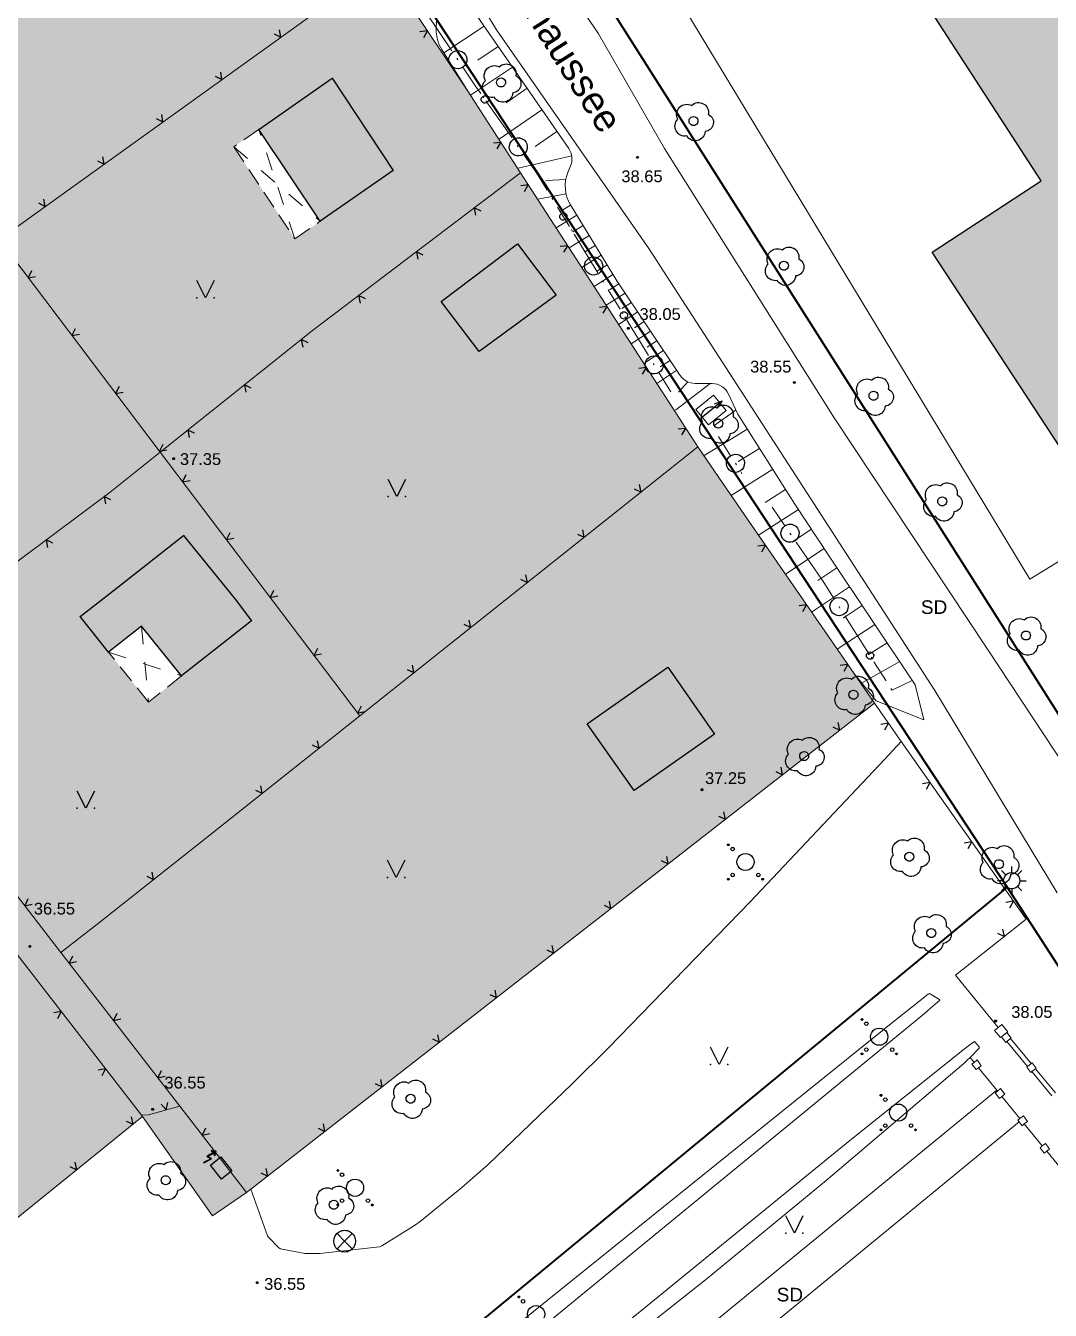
# Model space of a CAD drawing. Header units: metres. Extents: x 363857 to 365179, y 5807840 to 5809004.
# Drawn here: x 364638.6 to 364695.1, y 5808546.1 to 5808616.9 of the extents above; entities that cross this region are included whole.
import ezdxf

# ---------------------------------------------------------------- set-up
doc = ezdxf.new("R2010")
doc.units = ezdxf.units.M
doc.header["$LTSCALE"] = 0.5
for name, pattern in [('LF11.100', [12.8, 2.5, -1, 0, -1, 5, -0.4, 0, -0.4, 2.5]), ('LF11.2', [4, 2, -2]), ('LF11.26', [0]), ('LF11.3', [3, 2, -1])]:
    doc.linetypes.add(name, pattern=pattern)
doc.layers.get('0').update_dxf_attribs({"color": 1, "linetype": 'CONTINUOUS'})
for name, color, linetype in [('Flurstücksgrenze', 5, 'CONTINUOUS'), ('Stk.Bauliche Anlagen', 1, 'CONTINUOUS'), ('Stk.Befestigungsarten', 1, 'CONTINUOUS'), ('Stk.Beleuchtung', 1, 'CONTINUOUS'), ('Stk.Bäume', 1, 'CONTINUOUS'), ('Stk.Böschungen', 1, 'CONTINUOUS'), ('Stk.Einfriedungen', 1, 'CONTINUOUS'), ('Stk.Gebäude', 202, 'CONTINUOUS'), ('Stk.Geländehöhen', 1, 'CONTINUOUS'), ('Stk.Grünflächen', 1, 'CONTINUOUS'), ('Stk.Straßennamen', 1, 'CONTINUOUS'), ('Stk.Stromversorgung', 1, 'CONTINUOUS'), ('Stk.Topografie allgemein', 1, 'CONTINUOUS'), ('Stk.Ver- und Entsorgungsanlagen allgemein', 1, 'CONTINUOUS')]:
    doc.layers.add(name, color=color, linetype=linetype)
doc.styles.add('TA  11.0401.0000', font='Arial.ttf')

# ---------------------------------------------------------------- blocks, each defined once
blk = doc.blocks.new('S11..378')
at = {"color": 0, "lineweight": -2}
blk.add_lwpolyline([(-0.025, 0.05), (0, 0), (0.025, 0.05)], dxfattribs=at)
blk = doc.blocks.new('S11..101')
at = {"color": 0, "lineweight": -2}
blk.add_lwpolyline([(0.433, -0.25, -0.57735), (-0.433, -0.25, -0.57735), (0, 0.5, -0.57735)], format="xyb", close=True, dxfattribs=at)
blk = doc.blocks.new('S11..36')
at = {"color": 0, "lineweight": -2}
blk.add_lwpolyline([(0.065, -0.0375, -0.57735), (-0.065, -0.0375, -0.57735), (0, 0.075, -0.57735)], format="xyb", close=True, dxfattribs=at)
for points in [[(-0.05, 0.05), (0, 0), (-0.05, -0.05)], [(0.05, -0.05), (0, 0), (0.05, 0.05)]]:
    blk.add_lwpolyline(points, dxfattribs=at)
blk = doc.blocks.new('S11..124')
at = {"color": 0, "lineweight": -2}
for points in [[(0, 0.1), (0, 0.175)], [(-0.1, 0), (-0.175, 0)], [(-0.075, 0.075), (-0.125, 0.125)], [(0.075, 0.075), (0.125, 0.125)], [(0.1, 0), (0.175, 0)], [(-0.075, -0.075), (-0.125, -0.125)], [(0, -0.1), (0, -0.175)], [(0.075, -0.075), (0.125, -0.125)]]:
    blk.add_lwpolyline(points, dxfattribs=at)
blk.add_lwpolyline([(0.0866, -0.05, -0.5773503), (-0.0866, -0.05, -0.5773503), (0, 0.1, -0.5773503)], format="xyb", close=True, dxfattribs=at)
blk = doc.blocks.new('Schaltschrank mit Blitz')
at = {"lineweight": -2}
blk.add_hatch(color=0, dxfattribs=at).paths.add_polyline_path([(0.3387, -0.045), (0.2746, -0.1092), (0.2292, -0.0454), (0.2809, -0.0446), (0.2999, 0.064), (0.2234, 0.0322), (0.2487, 0.1804), (0.2546, 0.1802), (0.2297, 0.0388), (0.2999, 0.0713), (0.3064, 0.0709), (0.2876, -0.0448)], flags=0)
at = {"color": 0, "lineweight": -2}
for points in [[(-0.15, 0.1125), (0.15, 0.1125), (0.15, -0.1125), (-0.15, -0.1125)], [(0.2546, 0.1802), (0.2487, 0.1804), (0.2234, 0.0322), (0.2999, 0.064), (0.2809, -0.0446), (0.2292, -0.0454), (0.2746, -0.1092), (0.3387, -0.045), (0.2876, -0.0448), (0.3064, 0.0709), (0.2999, 0.0713), (0.2297, 0.0388)]]:
    blk.add_lwpolyline(points, close=True, dxfattribs=at)
blk = doc.blocks.new('S11..147', base_point=(0, 0.3))
at = {"color": 0, "lineweight": -2}
for points in [[(-0.0957, 0.3975, -0.57735), (-0.1043, 0.3975, -0.57735), (-0.1, 0.405, -0.57735)], [(-0.0663, 0.37, -0.57735), (-0.0837, 0.37, -0.57735), (-0.075, 0.385, -0.57735)], [(0.0433, 0.275, -0.57735), (-0.0433, 0.275, -0.57735), (0, 0.35, -0.57735)], [(-0.0663, 0.22, -0.57735), (-0.0837, 0.22, -0.57735), (-0.075, 0.235, -0.57735)], [(0.0837, 0.22, -0.57735), (0.0663, 0.22, -0.57735), (0.075, 0.235, -0.57735)], [(-0.0957, 0.1975, -0.57735), (-0.1043, 0.1975, -0.57735), (-0.1, 0.205, -0.57735)], [(0.1043, 0.1975, -0.57735), (0.0957, 0.1975, -0.57735), (0.1, 0.205, -0.57735)]]:
    blk.add_lwpolyline(points, format="xyb", close=True, dxfattribs=at)
blk = doc.blocks.new('Treppenpfeil')
at = {"color": 0, "lineweight": -2}
for points in [[(-0.1, 0.05), (-0.25, 0), (-0.1, -0.05)], [(-0.25, 0), (0.25, 0)]]:
    blk.add_lwpolyline(points, dxfattribs=at)
blk = doc.blocks.new('S11..146', base_point=(0, 0.25))
at = {"color": 0, "lineweight": -2}
blk.add_lwpolyline([(0.05, 0.35), (0, 0.25), (-0.05, 0.35)], dxfattribs=at)
for p in [(-0.05, 0.25), (0.05, 0.25)]:
    blk.add_point(p, dxfattribs=at)
blk = doc.blocks.new('S11..60')
at = {"color": 0, "lineweight": -2}
for points in [[(0.165, 0.075, -0.7675055), (0.13, -0.115, -0.7475991), (-0.075, -0.165, -0.7388858), (-0.175, 0.02, -0.7315501), (-0.02, 0.175, -0.7388858)], [(0.0433, -0.025, -0.5773503), (-0.0433, -0.025, -0.5773503), (0, 0.05, -0.5773503)]]:
    blk.add_lwpolyline(points, format="xyb", close=True, dxfattribs=at)
blk = doc.blocks.new('Geländehöhe')
at = {"color": 0, "lineweight": -2}
for points in [[(0.0087, -0.005, -0.5773503), (-0.0087, -0.005, -0.5773503), (0, 0.01, -0.5773503)], [(0.0043, -0.0025, -0.5773503), (-0.0043, -0.0025, -0.5773503), (0, 0.005, -0.5773503)]]:
    blk.add_lwpolyline(points, format="xyb", close=True, dxfattribs=at)

msp = doc.modelspace()

# ---------------------------------------------------------------- hatches: boundary and pattern name
at = {"layer": 'Stk.Befestigungsarten', "lineweight": 18, "true_color": 0xdcbe9c}
msp.add_hatch(color=31, dxfattribs=at).paths.add_polyline_path([(364650.8304, 5808552.5772), (364648.9381, 5808551.2896), (364645.0942, 5808556.7638), (364645.0293, 5808556.8474), (364633.2495, 5808572.0452), (364623.4555, 5808584.8072), (364622.3757, 5808586.3727), (364618.2129, 5808591.6184), (364607.1243, 5808605.8072), (364608.9341, 5808606.8306), (364610.1872, 5808605.2611), (364612.7807, 5808602.1704), (364615.5146, 5808598.3142), (364620.0725, 5808592.3663), (364629.2048, 5808580.5348), (364631.6368, 5808577.3763), (364640.5778, 5808565.8241), (364647.15, 5808557.3325)], flags=0)
at = {"layer": 'Stk.Gebäude', "lineweight": 18, "true_color": 0xffffff}
for points in [[(364710.363, 5808596.112), (364707.085, 5808601.115), (364695.707, 5808593.66), (364688.634, 5808604.445), (364694.648, 5808608.389), (364684.746, 5808623.643), (364680.964, 5808621.174), (364677.968, 5808625.763), (364679.582, 5808626.817), (364676.488, 5808631.538), (364674.364, 5808630.157), (364669.139, 5808638.191), (364672.809, 5808640.588), (364674.459, 5808638.108), (364691.361, 5808649.212), (364698.294, 5808638.431), (364691.353, 5808633.927), (364704.596, 5808614.853), (364710.286, 5808618.551), (364717.343, 5808607.693), (364712.038, 5808604.292), (364715.278, 5808599.24), (364715.738, 5808599.548), (364718.764, 5808594.98), (364712.356, 5808590.814), (364709.359, 5808595.406)], [(364654.893, 5808606.155), (364651.496, 5808611.223), (364655.547, 5808614.045), (364658.901, 5808608.947)], [(364665.772, 5808604.903), (364667.904, 5808602.085), (364663.647, 5808598.97), (364661.566, 5808601.72)], [(364647.353, 5808588.818), (364650.193, 5808585.298), (364651.094, 5808584.119), (364647.241, 5808581.072), (364645.03, 5808583.825), (364643.22, 5808582.377), (364641.647, 5808584.346), (364643.466, 5808585.772)], [(364669.617, 5808578.436), (364674.056, 5808581.55), (364676.639, 5808577.866), (364672.2, 5808574.753)]]:
    msp.add_hatch(color=7, dxfattribs=at).paths.add_polyline_path(points, flags=0)
at = {"layer": 'Stk.Gebäude', "lineweight": 18}
msp.add_hatch(color=11, dxfattribs=at).paths.add_polyline_path([(364710.363, 5808596.112), (364707.085, 5808601.115), (364695.707, 5808593.66), (364688.634, 5808604.445), (364694.648, 5808608.389), (364684.746, 5808623.643), (364680.964, 5808621.174), (364677.968, 5808625.763), (364679.582, 5808626.817), (364676.488, 5808631.538), (364674.364, 5808630.157), (364669.139, 5808638.191), (364672.809, 5808640.588), (364674.459, 5808638.108), (364691.361, 5808649.212), (364698.294, 5808638.431), (364691.353, 5808633.927), (364704.596, 5808614.853), (364710.286, 5808618.551), (364717.343, 5808607.693), (364712.038, 5808604.292), (364715.278, 5808599.24), (364715.738, 5808599.548), (364718.764, 5808594.98), (364712.356, 5808590.814), (364709.359, 5808595.406)], flags=0)
at = {"layer": 'Stk.Gebäude', "lineweight": 18, "true_color": 0xb3b3b3}
for points in [[(364654.893, 5808606.155), (364651.496, 5808611.223), (364655.547, 5808614.045), (364658.901, 5808608.947)], [(364665.772, 5808604.903), (364667.904, 5808602.085), (364663.647, 5808598.97), (364661.566, 5808601.72)], [(364647.353, 5808588.818), (364650.193, 5808585.298), (364651.094, 5808584.119), (364647.241, 5808581.072), (364645.03, 5808583.825), (364643.22, 5808582.377), (364641.647, 5808584.346), (364643.466, 5808585.772)], [(364669.617, 5808578.436), (364674.056, 5808581.55), (364676.639, 5808577.866), (364672.2, 5808574.753)]]:
    msp.add_hatch(color=253, dxfattribs=at).paths.add_polyline_path(points, flags=0)
at = {"layer": 'Stk.Grünflächen', "lineweight": 18, "true_color": 0xe0ffd9}
for points in [[(364651.8914, 5808627.7452), (364650.3515, 5808630.4125), (364651.5085, 5808631.0771), (364654.5692, 5808625.8546), (364658.3388, 5808620.344), (364637.1813, 5808605.1437), (364628.3086, 5808616.9641), (364647.8071, 5808628.9509), (364649.3412, 5808626.2803), (364650.5164, 5808624.5072), (364652.9628, 5808626.1286)], [(364675.7088, 5808593.7055), (364657.0732, 5808578.88), (364646.0584, 5808593.4189), (364654.4659, 5808600.1273), (364665.9283, 5808608.8313)], [(364629.2048, 5808580.5348), (364620.0725, 5808592.3663), (364629.9735, 5808599.9654), (364637.1813, 5808605.1437), (364646.0584, 5808593.4189), (364643.2978, 5808591.2162), (364635.2245, 5808585.17)], [(364650.8304, 5808552.5772), (364647.15, 5808557.3325), (364640.5778, 5808565.8241), (364642.5614, 5808567.3595), (364648.5626, 5808572.1094), (364657.0732, 5808578.88), (364675.7088, 5808593.7055), (364677.1078, 5808591.6698), (364678.682, 5808589.3793), (364684.3095, 5808581.2156), (364685.4443, 5808579.5693), (364651.0603, 5808552.7564)], [(364633.2495, 5808572.0452), (364645.0293, 5808556.8474), (364645.0942, 5808556.7638), (364631.8364, 5808546.0531), (364629.7377, 5808544.3575), (364617.5587, 5808560.1412), (364628.7259, 5808568.5983)]]:
    msp.add_hatch(color=254, dxfattribs=at).paths.add_polyline_path(points, flags=0)
h = msp.add_hatch(color=254, dxfattribs=at)
h.paths.add_polyline_path([(364665.9283, 5808608.8313), (364654.4659, 5808600.1273), (364646.0584, 5808593.4189), (364637.1813, 5808605.1437), (364658.3388, 5808620.344), (364663.0296, 5808613.3399)], flags=0)
h.paths.add_polyline_path([(364658.9013, 5808608.9471), (364655.5472, 5808614.0451), (364651.4958, 5808611.2229), (364650.1176, 5808610.2629), (364653.4935, 5808605.1802), (364654.893, 5808606.155)], flags=0)
h = msp.add_hatch(color=254, dxfattribs=at)
h.paths.add_polyline_path([(364646.0584, 5808593.4189), (364657.0732, 5808578.88), (364648.5626, 5808572.1094), (364642.5614, 5808567.3595), (364640.5778, 5808565.8241), (364631.6368, 5808577.3763), (364629.2048, 5808580.5348), (364635.2245, 5808585.17), (364643.2978, 5808591.2162)], flags=0)
h.paths.add_polyline_path([(364647.2408, 5808581.0716), (364651.094, 5808584.1192), (364647.3528, 5808588.8179), (364646.6005, 5808588.229), (364643.4662, 5808585.7723), (364641.6469, 5808584.3463), (364643.2198, 5808582.377), (364645.4155, 5808579.6279)], flags=0)

# ---------------------------------------------------------------- linework, layer by layer
at = {"layer": 'Flurstücksgrenze', "color": 7, "linetype": 'Continuous', "lineweight": 40}
for p, q in [((364649.896, 5808634.63), (364692.76, 5808569.416)), ((364667.835, 5808622.738), (364698.368, 5808574.568)), ((364692.76, 5808569.416), (364624.25, 5808512.922)), ((364692.76, 5808569.416), (364773.383, 5808444.993))]:
    msp.add_line(p, q, dxfattribs=at)
at = {"layer": 'Stk.Bauliche Anlagen', "color": 7, "linetype": 'LF11.3', "lineweight": 18}
for p, q in [((364651.4958, 5808611.2229), (364650.1176, 5808610.2629)), ((364650.1176, 5808610.2629), (364653.4935, 5808605.1802)), ((364653.4935, 5808605.1802), (364654.893, 5808606.155)), ((364645.4155, 5808579.6279), (364643.2198, 5808582.377)), ((364647.2408, 5808581.0716), (364645.4155, 5808579.6279))]:
    msp.add_line(p, q, dxfattribs=at)
at = {"layer": 'Stk.Bauliche Anlagen', "color": 7, "linetype": 'LF11.2', "lineweight": 18}
for p, q in [((364653.4935, 5808605.1802), (364651.4958, 5808611.2229)), ((364650.1176, 5808610.2629), (364654.893, 5808606.155)), ((364645.0301, 5808583.8247), (364645.4155, 5808579.6279)), ((364643.2198, 5808582.377), (364647.2408, 5808581.0716))]:
    msp.add_line(p, q, dxfattribs=at)
at = {"layer": 'Stk.Böschungen', "color": 7, "linetype": 'Continuous', "lineweight": 18}
for p, q in [((364661.3574, 5808618.7387), (364661.2821, 5808616.7806)), ((364662.8735, 5808618.4514), (364668.5924, 5808610.1601)), ((364661.5963, 5808615.6254), (364663.0296, 5808613.3399)), ((364668.6954, 5808609.2154), (364668.5459, 5808608.8482)), ((364668.691, 5808607.0523), (364671.2478, 5808602.8642)), ((364671.2478, 5808602.8642), (364674.7337, 5808597.6536)), ((364675.5605, 5808597.2098), (364676.4998, 5808597.2058)), ((364677.405, 5808596.6214), (364677.914, 5808595.507)), ((364677.914, 5808595.507), (364681.0686, 5808590.5442)), ((364681.0686, 5808590.5442), (364682.9521, 5808587.683)), ((364682.9521, 5808587.683), (364687.7036, 5808580.572)), ((364685.5373, 5808579.7018), (364684.3095, 5808581.2156)), ((364687.7036, 5808580.572), (364688.1792, 5808578.6511)), ((364688.1792, 5808578.6511), (364685.5373, 5808579.7018))]:
    msp.add_line(p, q, dxfattribs=at)
at = {"layer": 'Stk.Böschungen', "color": 7, "linetype": 'Continuous', "lineweight": 9}
for p, q in [((364663.9304, 5808616.9212), (364661.7115, 5808615.4437)), ((364664.7042, 5808615.7993), (364663.5698, 5808615.044)), ((364665.4942, 5808614.6537), (364663.1779, 5808613.1113)), ((364666.2969, 5808613.49), (364665.1327, 5808612.6881)), ((364667.1119, 5808612.3082), (364664.7474, 5808610.6793)), ((364667.9397, 5808611.108), (364666.739, 5808610.2808)), ((364668.7568, 5808609.7559), (364665.799, 5808609.0866)), ((364668.4353, 5808608.4619), (364667.3235, 5808608.403)), ((364668.4453, 5808607.6731), (364666.8875, 5808607.3642)), ((364668.6931, 5808607.0499), (364668.1184, 5808606.6991)), ((364669.0397, 5808606.4825), (364667.9047, 5808605.7895)), ((364669.3819, 5808605.922), (364668.8214, 5808605.58)), ((364669.7197, 5808605.3687), (364668.6129, 5808604.693)), ((364670.0535, 5808604.8222), (364669.507, 5808604.4886)), ((364670.3829, 5808604.2827), (364669.3116, 5808603.6114)), ((364670.7082, 5808603.7498), (364670.1825, 5808603.4134)), ((364671.0294, 5808603.2236), (364669.9912, 5808602.5591)), ((364671.3554, 5808602.7051), (364670.8395, 5808602.3748)), ((364671.6988, 5808602.1916), (364670.6612, 5808601.5219)), ((364672.0451, 5808601.674), (364671.5235, 5808601.3341)), ((364672.394, 5808601.1524), (364671.3426, 5808600.4671)), ((364672.7458, 5808600.6265), (364672.2198, 5808600.2749)), ((364673.1005, 5808600.0964), (364672.0399, 5808599.3874)), ((364673.458, 5808599.5619), (364672.9235, 5808599.2046)), ((364673.8184, 5808599.0231), (364672.7406, 5808598.3027)), ((364674.1818, 5808598.48), (364673.6385, 5808598.1168)), ((364674.5481, 5808597.9325), (364673.4527, 5808597.2003)), ((364675.1582, 5808597.2976), (364674.6428, 5808596.733)), ((364676.3851, 5808597.2062), (364674.478, 5808595.7325)), ((364677.8154, 5808595.7394), (364676.6037, 5808594.8805)), ((364678.4591, 5808594.6963), (364676.0651, 5808593.2236)), ((364679.1105, 5808593.6259), (364677.9346, 5808592.9027)), ((364679.8375, 5808592.4822), (364677.5568, 5808591.018)), ((364680.5517, 5808591.3586), (364679.4314, 5808590.6393)), ((364681.2593, 5808590.2559), (364679.0542, 5808588.8402)), ((364681.9719, 5808589.1733), (364680.8923, 5808588.4565)), ((364682.6768, 5808588.1024), (364680.5407, 5808586.6839)), ((364683.3801, 5808587.0436), (364682.3211, 5808586.3404)), ((364684.0813, 5808585.9943), (364681.9786, 5808584.5979)), ((364684.7774, 5808584.9525), (364683.7336, 5808584.2593)), ((364685.4685, 5808583.9181), (364683.3896, 5808582.5511)), ((364686.1559, 5808582.8893), (364685.1004, 5808582.2449)), ((364686.8423, 5808581.862), (364684.6946, 5808580.658)), ((364687.5332, 5808580.8279), (364686.4317, 5808580.2821))]:
    msp.add_line(p, q, dxfattribs=at)
at = {"layer": 'Stk.Böschungen', "color": 7, "linetype": 'Continuous', "lineweight": 18}
for centre, radius, start, end in [((364663.2806, 5808616.7038), 2, 177.800617, 212.630753), ((364667.7692, 5808609.5924), 1, 337.853312, 34.591443), ((364670.3983, 5808608.094), 2, 157.847394, 211.390977), ((364675.5648, 5808598.2098), 1, 213.792756, 269.756205), ((364676.4954, 5808596.2058), 1, 24.556614, 89.750762)]:
    msp.add_arc(centre, radius, start, end, dxfattribs=at)
at = {"layer": 'Stk.Einfriedungen', "color": 7, "linetype": 'LF11.26', "lineweight": 18}
for p, q in [((364637.1813, 5808605.1437), (364658.3388, 5808620.344)), ((364663.0296, 5808613.3399), (364658.3388, 5808620.344)), ((364665.9283, 5808608.8313), (364663.0296, 5808613.3399)), ((364677.1078, 5808591.6698), (364675.7088, 5808593.7055)), ((364678.682, 5808589.3793), (364677.1078, 5808591.6698)), ((364684.3095, 5808581.2156), (364678.682, 5808589.3793)), ((364685.4443, 5808579.5693), (364684.3095, 5808581.2156)), ((364648.5626, 5808572.1094), (364657.0732, 5808578.88)), ((364685.4443, 5808579.5693), (364651.0603, 5808552.7564)), ((364686.9321, 5808577.4494), (364685.4443, 5808579.5693)), ((364693.8121, 5808567.6457), (364686.9321, 5808577.4494)), ((364640.5778, 5808565.8241), (364631.6368, 5808577.3763)), ((364642.5614, 5808567.3595), (364648.5626, 5808572.1094)), ((364693.8121, 5808567.6457), (364689.9163, 5808564.559)), ((364640.5778, 5808565.8241), (364642.5614, 5808567.3595)), ((364647.15, 5808557.3325), (364640.5778, 5808565.8241)), ((364692.2681, 5808561.6798), (364689.9163, 5808564.559)), ((364645.4091, 5808556.8645), (364647.15, 5808557.3325)), ((364650.8304, 5808552.5772), (364647.15, 5808557.3325)), ((364645.0293, 5808556.8474), (364645.4091, 5808556.8645)), ((364651.0603, 5808552.7564), (364650.8304, 5808552.5772))]:
    msp.add_line(p, q, dxfattribs=at)
at = {"layer": 'Stk.Einfriedungen', "color": 7, "linetype": 'LF11.100', "lineweight": 18}
for p, q in [((364663.4496, 5808613.611), (364658.7541, 5808620.6222)), ((364666.8167, 5808608.8254), (364663.4496, 5808613.611)), ((364674.2205, 5808596.7374), (364666.8167, 5808608.8254)), ((364676.8494, 5808594.278), (364678.1448, 5808592.2356)), ((364679.8018, 5808590.386), (364682.5598, 5808586.3737)), ((364682.5598, 5808586.3737), (364686.5259, 5808580.1189))]:
    msp.add_line(p, q, dxfattribs=at)
at = {"layer": 'Stk.Einfriedungen', "color": 7, "linetype": 'Continuous', "lineweight": 18}
for p, q in [((364692.066, 5808561.5161), (364692.2681, 5808561.6798)), ((364692.066, 5808561.5161), (364692.3968, 5808561.1181)), ((364692.2681, 5808561.6798), (364692.4701, 5808561.8434)), ((364692.3968, 5808561.1181), (364692.4604, 5808561.1543)), ((364692.4604, 5808561.1543), (364692.7555, 5808561.3937)), ((364692.4604, 5808561.1543), (364692.6934, 5808560.8541)), ((364692.4701, 5808561.8434), (364692.8023, 5808561.4434)), ((364692.7555, 5808561.3937), (364692.8023, 5808561.4434)), ((364692.9885, 5808561.0935), (364692.7555, 5808561.3937)), ((364692.6934, 5808560.8541), (364692.7502, 5808560.9002)), ((364692.7502, 5808560.9002), (364692.9521, 5808561.0639)), ((364693.8869, 5808559.5299), (364692.7502, 5808560.9002)), ((364692.9521, 5808561.0639), (364692.9885, 5808561.0935)), ((364694.0887, 5808559.6936), (364692.9521, 5808561.0639)), ((364690.9494, 5808559.7512), (364690.8278, 5808559.6527)), ((364691.1229, 5808559.8921), (364690.9494, 5808559.7512)), ((364691.3413, 5808559.5718), (364691.1229, 5808559.8921)), ((364694.1425, 5808559.7372), (364694.0887, 5808559.6936)), ((364694.3755, 5808559.437), (364694.1425, 5808559.7372)), ((364690.8278, 5808559.6527), (364691.0608, 5808559.3525)), ((364691.0608, 5808559.3525), (364691.1891, 5808559.4566)), ((364691.1891, 5808559.4566), (364691.3413, 5808559.5718)), ((364693.8869, 5808559.5299), (364693.8474, 5808559.4978)), ((364693.8474, 5808559.4978), (364694.0804, 5808559.1976)), ((364694.0887, 5808559.6936), (364693.8869, 5808559.5299)), ((364694.0804, 5808559.1976), (364694.1269, 5808559.2538)), ((364694.1269, 5808559.2538), (364694.3314, 5808559.4012)), ((364695.2271, 5808557.9142), (364694.1269, 5808559.2538)), ((364694.3314, 5808559.4012), (364694.3755, 5808559.437)), ((364695.429, 5808558.0779), (364694.3314, 5808559.4012)), ((364692.2352, 5808558.1712), (364692.1061, 5808558.0663)), ((364692.1061, 5808558.0663), (364692.3391, 5808557.7662)), ((364692.4012, 5808558.3058), (364692.2352, 5808558.1712)), ((364692.3391, 5808557.7662), (364692.475, 5808557.8764)), ((364692.6342, 5808558.0056), (364692.4012, 5808558.3058)), ((364692.475, 5808557.8764), (364692.6342, 5808558.0056)), ((364693.4735, 5808556.6493), (364693.3656, 5808556.5618)), ((364693.3656, 5808556.5618), (364693.4347, 5808556.4728)), ((364693.4347, 5808556.4728), (364693.5986, 5808556.2616)), ((364693.6608, 5808556.8012), (364693.4735, 5808556.6493)), ((364693.5986, 5808556.2616), (364693.7134, 5808556.3547)), ((364693.8938, 5808556.501), (364693.6608, 5808556.8012)), ((364693.7134, 5808556.3547), (364693.8938, 5808556.501)), ((364694.7065, 5808555.1486), (364694.5805, 5808555.0463)), ((364694.5805, 5808555.0463), (364694.8135, 5808554.7462)), ((364694.8756, 5808555.2857), (364694.7065, 5808555.1486)), ((364694.8135, 5808554.7462), (364694.948, 5808554.8553)), ((364695.1086, 5808554.9856), (364694.8756, 5808555.2857)), ((364694.948, 5808554.8553), (364695.1086, 5808554.9856))]:
    msp.add_line(p, q, dxfattribs=at)
at = {"layer": 'Stk.Einfriedungen', "color": 7, "linetype": 'LF11.26', "lineweight": 18}
for points in [[(364675.7088, 5808593.7055), (364657.0732, 5808578.88), (364646.0584, 5808593.4189), (364654.4659, 5808600.1273), (364665.9283, 5808608.8313), (364675.7088, 5808593.7055)], [(364633.2495, 5808572.0452), (364645.0293, 5808556.8474), (364645.0942, 5808556.7638), (364631.8364, 5808546.0531), (364629.7377, 5808544.3575), (364617.5587, 5808560.1412), (364628.7259, 5808568.5983), (364633.2495, 5808572.0452)]]:
    msp.add_lwpolyline(points, close=True, dxfattribs=at)
msp.add_lwpolyline([(364620.0725, 5808592.3663), (364629.9735, 5808599.9654), (364637.1813, 5808605.1437), (364646.0584, 5808593.4189), (364643.2978, 5808591.2162), (364635.2245, 5808585.17), (364629.2048, 5808580.5348)], dxfattribs=at)
at = {"layer": 'Stk.Gebäude', "color": 7, "linetype": 'Continuous', "lineweight": 25}
msp.add_lwpolyline([(364695.707, 5808593.66), (364688.634, 5808604.445), (364694.648, 5808608.389), (364684.746, 5808623.643), (364680.964, 5808621.174), (364677.968, 5808625.763), (364679.582, 5808626.817), (364676.488, 5808631.538), (364674.364, 5808630.157), (364669.139, 5808638.191), (364672.809, 5808640.588), (364674.459, 5808638.108), (364691.361, 5808649.212), (364698.294, 5808638.431), (364691.353, 5808633.927), (364704.596, 5808614.853)], dxfattribs=at)
for points in [[(364654.893, 5808606.155), (364651.496, 5808611.223), (364655.547, 5808614.045), (364658.901, 5808608.947), (364654.893, 5808606.155)], [(364665.772, 5808604.903), (364667.904, 5808602.085), (364663.647, 5808598.97), (364661.566, 5808601.72), (364665.772, 5808604.903)], [(364647.353, 5808588.818), (364650.193, 5808585.298), (364651.094, 5808584.119), (364647.241, 5808581.072), (364645.03, 5808583.825), (364643.22, 5808582.377), (364641.647, 5808584.346), (364643.466, 5808585.772), (364647.353, 5808588.818)], [(364669.617, 5808578.436), (364674.056, 5808581.55), (364676.639, 5808577.866), (364672.2, 5808574.753), (364669.617, 5808578.436)]]:
    msp.add_lwpolyline(points, close=True, dxfattribs=at)
at = {"layer": 'Stk.Gebäude', "color": 7, "lineweight": 18}
for p in [(364655.5472, 5808614.0451), (364651.4958, 5808611.2229), (364658.9013, 5808608.9471), (364654.893, 5808606.155), (364647.3528, 5808588.8179), (364643.4662, 5808585.7723), (364641.6469, 5808584.3463), (364645.0301, 5808583.8247), (364651.094, 5808584.1192), (364643.2198, 5808582.377), (364647.2408, 5808581.0716)]:
    msp.add_point(p, dxfattribs=at)
at = {"layer": 'Stk.Topografie allgemein', "color": 7, "linetype": 'Continuous', "lineweight": 9}
for p, q in [((364657.1068, 5808647.4359), (364694.0101, 5808586.411)), ((364670.2249, 5808616.5007), (364661.8439, 5808629.0748)), ((364659.0933, 5808625.8083), (364664.5991, 5808616.7091)), ((364664.5991, 5808616.7091), (364673.0137, 5808604.6562)), ((364673.8756, 5808610.1678), (364670.2249, 5808616.5007)), ((364683.2338, 5808595.3059), (364673.8756, 5808610.1678)), ((364730.9987, 5808609.2159), (364694.0101, 5808586.411)), ((364673.0137, 5808604.6562), (364688.7824, 5808580.2713)), ((364676.5828, 5808596.5631), (364675.6033, 5808595.763)), ((364676.5828, 5808596.5631), (364677.2701, 5808595.7215)), ((364676.2905, 5808594.9215), (364675.6033, 5808595.763)), ((364676.2905, 5808594.9215), (364677.2701, 5808595.7215)), ((364691.6904, 5808582.5532), (364683.2338, 5808595.3059)), ((364696.7078, 5808574.9151), (364691.6904, 5808582.5532)), ((364688.7824, 5808580.2713), (364695.5232, 5808569.1124)), ((364686.0051, 5808576.4601), (364686.9321, 5808577.4494)), ((364678.597, 5808568.6166), (364686.0051, 5808576.4601)), ((364670.7949, 5808560.5781), (364678.597, 5808568.6166)), ((364688.4156, 5808563.5244), (364686.9953, 5808562.3862)), ((364688.4863, 5808563.555), (364688.4156, 5808563.5244)), ((364689.0458, 5808563.2272), (364688.4863, 5808563.555)), ((364688.3069, 5808562.5265), (364688.4056, 5808562.6273)), ((364688.4056, 5808562.6273), (364689.0623, 5808563.1833)), ((364689.0623, 5808563.1833), (364689.0458, 5808563.2272)), ((364686.7315, 5808562.1963), (364665.9865, 5808545.4702)), ((364666.3738, 5808544.5276), (364688.3069, 5808562.5265)), ((364686.9953, 5808562.3862), (364686.7315, 5808562.1963)), ((364668.787, 5808558.5715), (364670.7949, 5808560.5781)), ((364690.9302, 5808560.8953), (364690.2541, 5808560.3791)), ((364690.7252, 5808560.0267), (364691.2279, 5808560.5415)), ((364690.9709, 5808560.898), (364690.9302, 5808560.8953)), ((364691.2244, 5808560.6149), (364690.9709, 5808560.898)), ((364691.2279, 5808560.5415), (364691.2244, 5808560.6149)), ((364690.2087, 5808560.3409), (364684.0882, 5808555.4459)), ((364690.2541, 5808560.3791), (364690.2087, 5808560.3409)), ((364690.3864, 5808559.6876), (364690.5691, 5808559.8669)), ((364690.5691, 5808559.8669), (364690.7252, 5808560.0267)), ((364682.7964, 5808553.2319), (364690.3864, 5808559.6876)), ((364664.1471, 5808554.1291), (364668.787, 5808558.5715)), ((364645.0942, 5808556.7638), (364648.9381, 5808551.2896)), ((364684.0882, 5808555.4459), (364668.2032, 5808542.4877)), ((364662.7056, 5808552.8474), (364664.1471, 5808554.1291)), ((364651.0603, 5808552.7564), (364651.9865, 5808550.1784)), ((364660.3912, 5808550.9689), (364662.7056, 5808552.8474)), ((364676.2257, 5808547.8314), (364682.7964, 5808553.2319)), ((364648.9381, 5808551.2896), (364650.8304, 5808552.5772)), ((364658.2759, 5808549.6385), (364660.0881, 5808550.7469)), ((364660.0881, 5808550.7469), (364660.3912, 5808550.9689)), ((364651.9865, 5808550.1784), (364652.0183, 5808550.1272)), ((364652.0183, 5808550.1272), (364652.6, 5808549.5318)), ((364652.6, 5808549.5318), (364652.6933, 5808549.4752)), ((364652.6933, 5808549.4752), (364654.0333, 5808549.2028)), ((364654.0333, 5808549.2028), (364654.8686, 5808549.2187)), ((364654.8686, 5808549.2187), (364658.1511, 5808549.5849)), ((364658.1511, 5808549.5849), (364658.2759, 5808549.6385)), ((364669.6772, 5808542.6534), (364676.2257, 5808547.8314))]:
    msp.add_line(p, q, dxfattribs=at)
at = {"layer": 'Stk.Topografie allgemein', "color": 7, "linetype": 'Continuous', "lineweight": 18}
for p, q in [((364690.9494, 5808559.7512), (364690.7252, 5808560.0267)), ((364692.1937, 5808558.2221), (364691.1891, 5808559.4566)), ((364675.0242, 5808544.1345), (364692.1937, 5808558.2221)), ((364692.2352, 5808558.1712), (364692.1937, 5808558.2221)), ((364693.4735, 5808556.6493), (364692.475, 5808557.8764)), ((364676.3813, 5808542.4804), (364693.4347, 5808556.4728)), ((364694.7065, 5808555.1486), (364693.7134, 5808556.3547)), ((364695.9252, 5808553.6686), (364694.948, 5808554.8553))]:
    msp.add_line(p, q, dxfattribs=at)

# ---------------------------------------------------------------- block references
at = {"layer": 'Stk.Beleuchtung', "color": 7, "xscale": 4.5, "yscale": 4.5}
msp.add_blockref('S11..124', (364693.0208, 5808569.7761), dxfattribs=at)
at = {"layer": 'Stk.Bäume', "color": 7, "xscale": 4.95, "yscale": 4.95}
for p in [(364664.8598, 5808613.8112), (364675.472, 5808611.6806), (364680.4571, 5808603.7039), (364685.3984, 5808596.5274), (364676.8385, 5808594.9946), (364689.1869, 5808590.6996), (364693.8029, 5808583.3025), (364684.2924, 5808580.0341), (364681.5745, 5808576.6548), (364687.3727, 5808571.1014), (364692.3136, 5808570.6875), (364688.5866, 5808566.8868), (364659.8747, 5808557.7494), (364646.3669, 5808553.2541), (364655.6365, 5808551.9017)]:
    msp.add_blockref('S11..60', p, dxfattribs=at)
at = {"layer": 'Stk.Einfriedungen', "color": 7}
for name, p, xscale, yscale, rotation in [('S11..378', (364652.7133, 5808616.3025), 7.5, 7.5, 35.695), ('S11..378', (364660.8038, 5808616.6634), 7.5, 7.5, 123.811), ('S11..378', (364649.4648, 5808613.9686), 7.5, 7.5, 35.695), ('S11..101', (364663.9683, 5808612.8738), 0.4, 0.4, 125.13), ('S11..378', (364646.2162, 5808611.6347), 7.5, 7.5, 35.695), ('S11..378', (364664.8534, 5808610.5032), 7.5, 7.5, 122.738), ('S11..378', (364642.9677, 5808609.3008), 7.5, 7.5, 35.695), ('S11..378', (364666.3615, 5808608.1613), 7.5, 7.5, 122.887), ('S11..378', (364639.7191, 5808606.967), 7.5, 7.5, 35.695), ('S11..378', (364663.3781, 5808606.8948), 7.5, 7.5, 217.211), ('S11..101', (364668.2923, 5808606.4162), 0.4, 0.4, 121.487), ('S11..378', (364660.1925, 5808604.4758), 7.5, 7.5, 217.211), ('S11..378', (364668.5335, 5808604.8023), 7.5, 7.5, 122.887), ('S11..378', (364638.7772, 5808603.0358), 7.5, 7.5, 307.1300000000001), ('S11..378', (364657.0068, 5808602.0567), 7.5, 7.5, 217.211), ('S11..378', (364670.7054, 5808601.4434), 7.5, 7.5, 122.887), ('S11..101', (364671.6351, 5808600.9586), 0.4, 0.4, 121.487), ('S11..378', (364641.1917, 5808599.8468), 7.5, 7.5, 307.1300000000001), ('S11..378', (364653.8331, 5808599.6224), 7.5, 7.5, 218.587), ('S11..378', (364672.8774, 5808598.0844), 7.5, 7.5, 122.887), ('S11..378', (364643.6062, 5808596.6577), 7.5, 7.5, 307.1300000000001), ('S11..378', (364650.7064, 5808597.1276), 7.5, 7.5, 218.587), ('S11..378', (364647.5798, 5808594.6328), 7.5, 7.5, 218.587), ('S11..378', (364675.0493, 5808594.7254), 7.5, 7.5, 122.887), ('S11..378', (364646.0208, 5808593.4686), 7.5, 7.5, 307.1300000000001), ('S11..378', (364647.2986, 5808591.782), 7.5, 7.5, 307.148), ('S11..378', (364672.5785, 5808591.2152), 7.5, 7.5, 38.504), ('S11..378', (364642.9729, 5808590.9729), 7.5, 7.5, 216.83), ('S11..378', (364649.7141, 5808588.5936), 7.5, 7.5, 307.148), ('S11..378', (364669.4483, 5808588.725), 7.5, 7.5, 38.504), ('S11..378', (364639.7712, 5808588.5751), 7.5, 7.5, 216.83), ('S11..378', (364679.4374, 5808588.2835), 7.5, 7.5, 124.58), ('S11..378', (364666.318, 5808586.2347), 7.5, 7.5, 38.504), ('S11..378', (364652.1296, 5808585.4053), 7.5, 7.5, 307.148), ('S11..378', (364681.7076, 5808584.9901), 7.5, 7.5, 124.58), ('S11..378', (364663.1878, 5808583.7444), 7.5, 7.5, 38.504), ('S11..378', (364654.5451, 5808582.217), 7.5, 7.5, 307.148), ('S11..101', (364685.2106, 5808582.1933), 0.4, 0.4, 302.3779999999999), ('S11..378', (364683.9778, 5808581.6968), 7.5, 7.5, 124.58), ('S11..378', (364660.0575, 5808581.2541), 7.5, 7.5, 38.504), ('S11..378', (364656.9606, 5808579.0287), 7.5, 7.5, 307.148), ('S11..378', (364683.5385, 5808578.0831), 7.5, 7.5, 37.947), ('S11..378', (364686.2205, 5808578.4634), 7.5, 7.5, 125.062), ('S11..378', (364654.8231, 5808577.09), 7.5, 7.5, 38.504), ('S11..378', (364680.3842, 5808575.6234), 7.5, 7.5, 37.947), ('S11..378', (364688.5183, 5808575.1892), 7.5, 7.5, 125.06), ('S11..378', (364651.6929, 5808574.5997), 7.5, 7.5, 38.504), ('S11..378', (364677.2299, 5808573.1636), 7.5, 7.5, 37.947), ('S11..378', (364690.816, 5808571.915), 7.5, 7.5, 125.06), ('S11..378', (364674.0756, 5808570.7039), 7.5, 7.5, 37.947), ('S11..378', (364645.6978, 5808569.842), 7.5, 7.5, 38.361), ('S11..378', (364638.5892, 5808568.3934), 7.5, 7.5, 307.739), ('S11..378', (364670.9213, 5808568.2441), 7.5, 7.5, 37.947), ('S11..378', (364693.1138, 5808568.6408), 7.5, 7.5, 125.06), ('S11..378', (364692.6163, 5808566.6983), 7.5, 7.5, 38.39), ('S11..378', (364667.767, 5808565.7844), 7.5, 7.5, 37.947), ('S11..378', (364641.0374, 5808565.2303), 7.5, 7.5, 307.739), ('S11..378', (364664.6126, 5808563.3246), 7.5, 7.5, 37.947), ('S11..378', (364640.6009, 5808562.5607), 7.5, 7.5, 127.779), ('S11..378', (364643.4857, 5808562.067), 7.5, 7.5, 307.739), ('S11..378', (364661.4583, 5808560.8649), 7.5, 7.5, 37.947), ('S11..378', (364643.0514, 5808559.3992), 7.5, 7.5, 127.779), ('S11..378', (364645.9339, 5808558.9038), 7.5, 7.5, 307.739), ('S11..378', (364658.304, 5808558.4051), 7.5, 7.5, 37.947), ('S11..378', (364646.4002, 5808557.1309), 7.5, 7.5, 15.047), ('S11..378', (364644.5764, 5808556.3455), 7.5, 7.5, 38.934), ('S11..378', (364655.1497, 5808555.9454), 7.5, 7.5, 37.947), ('S11..378', (364648.3822, 5808555.7405), 7.5, 7.5, 307.738), ('S11..378', (364641.465, 5808553.8318), 7.5, 7.5, 38.934), ('S11..378', (364651.9954, 5808553.4856), 7.5, 7.5, 37.947)]:
    msp.add_blockref(name, p, dxfattribs=dict(at, xscale=xscale, yscale=yscale, rotation=rotation))
for p, rotation in [((364662.4758, 5808615.065), 123.811), ((364665.8097, 5808610.2566), 125.13), ((364669.9637, 5808603.6874), 121.487), ((364673.3065, 5808598.2297), 121.487), ((364677.7867, 5808592.8002), 302.385), ((364680.7931, 5808588.9438), 304.504), ((364683.4969, 5808584.8958), 302.3779999999999)]:
    msp.add_blockref('S11..101', p, dxfattribs=dict(at, rotation=rotation))
at = {"layer": 'Stk.Geländehöhen', "color": 7, "xscale": 5, "yscale": 5}
for p in [(364672.3854, 5808609.6855, 38.646), (364671.8761, 5808600.247, 38.046), (364681.0311, 5808597.2607, 38.546), (364646.8102, 5808593.0583, 37.346), (364675.9362, 5808574.7916, 37.246), (364638.8735, 5808566.1488, 36.546), (364692.1332, 5808562.0307, 38.046), (364645.654, 5808557.1604, 36.546), (364651.4116, 5808547.6017, 36.546)]:
    msp.add_blockref('Geländehöhe', p, dxfattribs=at)
at = {"layer": 'Stk.Grünflächen', "color": 7}
for name, p, xscale, yscale in [('S11..146', (364648.5639, 5808601.9259), 9.53, 9.53), ('S11..146', (364659.1126, 5808590.9635), 9.53, 9.53), ('S11..146', (364641.9644, 5808573.7695), 9.53, 9.53), ('S11..147', (364678.3393, 5808570.808), 9.5, 9.5), ('S11..146', (364659.0751, 5808569.9578), 9.53, 9.53), ('S11..147', (364685.7156, 5808561.1704), 9.5, 9.5), ('S11..146', (364676.8803, 5808559.6347), 9.53, 9.53), ('S11..147', (364686.7613, 5808556.9816), 9.5, 9.5), ('S11..147', (364656.8068, 5808552.8382), 9.5, 9.5), ('S11..146', (364681.0329, 5808550.3363), 9.53, 9.53), ('S11..147', (364666.7902, 5808545.8616), 9.5, 9.5)]:
    msp.add_blockref(name, p, dxfattribs=dict(at, xscale=xscale, yscale=yscale))
at = {"layer": 'Stk.Stromversorgung', "color": 7, "xscale": 3.25, "yscale": 3.25, "rotation": 127.833}
msp.add_blockref('Schaltschrank mit Blitz', (364649.4248, 5808553.927), dxfattribs=at)
at = {"layer": 'Stk.Topografie allgemein', "color": 7, "xscale": 3, "yscale": 3, "rotation": 219.242}
msp.add_blockref('Treppenpfeil', (364676.4766, 5808595.7627), dxfattribs=at)
at = {"layer": 'Stk.Ver- und Entsorgungsanlagen allgemein', "color": 7, "xscale": 8, "yscale": 8}
msp.add_blockref('S11..36', (364656.2331, 5808549.8909), dxfattribs=at)

# ---------------------------------------------------------------- texts
at = {"layer": 'Stk.Befestigungsarten', "color": 7, "lineweight": 18, "char_height": 0.75, "attachment_point": 7, "line_spacing_factor": 0.84, "style": 'TA  11.0401.0000'}
for insert in [(364688.0114, 5808584.4822), (364680.0588, 5808546.5561)]:
    msp.add_mtext('SD', dxfattribs=dict(at, insert=insert))
at = {"layer": 'Stk.Geländehöhen', "color": 7, "lineweight": 18, "char_height": 0.65, "attachment_point": 7, "line_spacing_factor": 0.84, "style": 'TA  11.0401.0000'}
for s, insert in [('38.65', (364671.495, 5808608.3)), ('38.05', (364672.495, 5808600.7)), ('38.55', (364678.595, 5808597.8)), ('37.35', (364647.15, 5808592.7)), ('37.25', (364676.105, 5808575.1)), ('36.55', (364639.095, 5808567.9)), ('38.05', (364692.995, 5808562.2)), ('36.55', (364646.295, 5808558.3)), ('36.55', (364651.795, 5808547.2))]:
    msp.add_mtext(s, dxfattribs=dict(at, insert=insert))
at = {"layer": 'Stk.Straßennamen', "color": 7, "lineweight": 25, "insert": (364659.4626, 5808628.1052), "char_height": 1.5, "attachment_point": 7, "rotation": 302.296296, "line_spacing_factor": 0.84, "style": 'TA  11.0401.0000'}
msp.add_mtext('Lindstedter Chaussee', dxfattribs=at)

doc.saveas('drawing.dxf')
